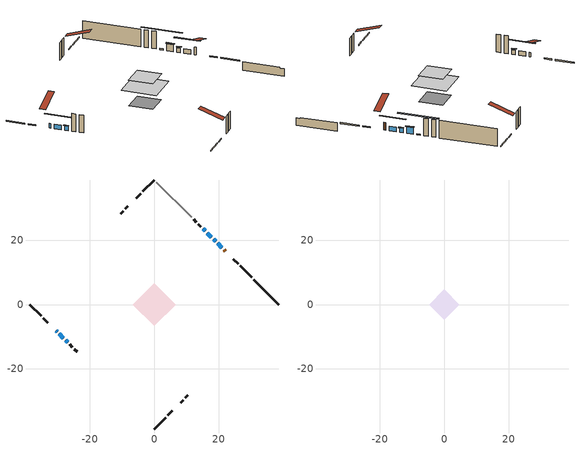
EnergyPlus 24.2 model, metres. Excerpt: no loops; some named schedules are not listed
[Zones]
conditioned space
 floor adiabatic (AdiabaticFloorConstruction): -6.64,0 0,6.64 6.64,0 0,-6.64 z3.05
 floor foundation (Slab1 construction): -4.48,0 0,4.48 4.48,0 0,-4.48 z-1.68
 wall outside (RimJoist1 construction): 0,-38.7 3.56,-35.15 / -38.7,0 -35.15,-3.56 / 0,38.7 -3.56,35.15 / 30.29,8.42 26.73,11.97 z0.61:0.91
 wall outside (RimJoist2 construction): 4.21,-34.49 5.67,-33.04 / -34.49,-4.21 -33.04,-5.67 / -4.21,34.49 -5.67,33.04 / 26.08,12.63 24.62,14.08 z0.61:0.91
 wall outside (AdiabaticWallConstruction 1): 22.1,16.6 21.69,17.02 z0.61:2.64
 wall outside (AdiabaticWallConstruction): -30.52,-8.19 -30.19,-8.51 / 21.03,17.67 19.74,18.97 / -29.54,-9.17 -28.24,-10.46 / 19.08,19.62 18.43,20.27 / -27.59,-11.12 -26.94,-11.76 z0.61:1.83; 17.78,20.93 16.48,22.22 z0.61:2.44; 15.83,22.87 15.18,23.52 z0.61:0.92
 wall outside (Wall1 construction): 8.19,-30.52 8.99,-29.72 / -26.28,-12.42 -25.48,-13.22 / -8.19,30.52 -8.99,29.72 / 14.52,24.18 13.72,24.98 z0.61:5.49
 wall outside (Wall2 construction): 9.64,-29.06 10.47,-28.24 / -24.83,-13.88 -24,-14.7 / -9.64,29.06 -10.47,28.24 / 13.07,25.64 12.24,26.46 z0.61:5.49
 wall foundation (FoundationWall1 construction): 30.94,7.76,-1.68 30.94,7.76,0.61 37.93,0.78,0.61 37.93,0.78,0.36 38.7,0,0.36 38.7,0,-1.68
 wall adiabatic (Wall3 construction): 11.59,27.12 0.66,38.05 z0.61:5.49
 window (WindowConstruction 5): -30.52,-8.19 -30.19,-8.51 z0.61:1.83
 window (WindowConstruction): 21.03,17.67 19.74,18.97 z0.61:1.83
 window (WindowConstruction 1): -29.54,-9.17 -28.24,-10.46 z0.61:1.83
 window (WindowConstruction 2): 19.08,19.62 18.43,20.27 z0.61:1.83
 window (WindowConstruction 3): 17.78,20.93 16.48,22.22 z0.61:2.44
 window (WindowConstruction 4): -27.59,-11.12 -26.94,-11.76 z0.61:1.83
 window (WindowConstruction 6): 15.83,22.88 15.18,23.52 z0.61:0.91
 door (Door): 22.1,16.6 21.69,17.02 z0.61:2.64
 ceiling adiabatic (AdiabaticFloorConstruction): 0,-6.64 6.64,0 0,6.64 -6.64,0 z3.05
attic - vented
 floor to conditioned space (Floor1 construction Reversed): -4.7,0 0,4.7 4.7,0 0,-4.7 z5.49
 roof outside (Roof1 construction): 7.53,-31.17,5.49 2.95,-26.6,7.64 1.75,-27.8,7.64 6.32,-32.38,5.49; -31.17,-7.53,5.49 -26.6,-2.95,7.64 -27.8,-1.75,7.64 -32.38,-6.32,5.49; -7.53,31.17,5.49 -2.95,26.6,7.64 -1.75,27.8,7.64 -6.32,32.38,5.49; 22.76,15.95,5.49 18.18,11.37,7.64 19.39,10.16,7.64 23.96,14.74,5.49
shading: 17.87,20.83 22.9,15.81 23.19,16.1 18.16,21.12 z4.47; -26.38,-12.33 -31.4,-7.3 -31.69,-7.59 -26.67,-12.62 z4.47; 18.29,20.41 19.22,19.48 19.51,19.77 18.58,20.7 z2.03; 16.34,22.36 17.92,20.78 18.21,21.07 16.63,22.65 z2.64; -26.8,-11.91 -27.73,-10.97 -28.02,-11.27 -27.09,-12.2 z2.03; 11.59,27.12 19.42,19.28 19.71,19.57 11.88,27.41 z6
[Building]
Building 1: Terrain=Suburbs
[Site:Location]
Toronto City Centre_ON: Latitude {deg}=43.63; Longitude {deg}=-79.39; Time Zone {hr}=-5; Elevation {m}=77; Keep Site Location Information=Yes
[Site:GroundTemperature:Shallow]
5.01852, 3.26908, 3.12898, 3.95918, 7.29196, 10.6092, 13.4851, 15.3069, 15.4617, 13.9799, 11.1774, 7.9619
[Site:WaterMainsTemperature]
Calculation Method=Schedule; Temperature Schedule=mains temperature schedule
[Material] Roughness=Rough; Thermal Absorptance=0.9
Name | Thickness {m} | Conductivity {W/m-K} | Density {kg/m3} | Specific Heat {J/kg-K} | Solar Absorptance | Visible Absorptance
asphalt or fiberglass shingles | 0.00635 | 0.162714 | 1121.4 | 1465.45 | 0.4 | 0.4
ceiling loosefill ins | 0.0846667 | 0.0480833 | 16.02 | 1046.75 | 0.7 | 0.7
ceiling stud and cavity | 0.1397 | 0.158042 | 65.682 | 1177.47 | 0.7 | 0.7
concrete 4.0 in. | 0.1016 | 1.803125 | 2242.8 | 837.4 | 0.7 | 0.7
concrete 8.0 in. | 0.2032 | 1.803125 | 2242.8 | 837.4 | 0.7 | 0.7
door material | 0.04445 | 0.053851 | 512.64 | 1214.23 | 0.7 | 0.7
floor covering | 0.0127 | 0.0433444 | 54.468 | 1339.84 | 0.6 | 0.6
floor rigid ins; wall rigid ins | 0.512978 | 0.029427 | 32.04 | 1214.23 | 0.7 | 0.7
floor stud and cavity | 0.1397 | 1.75129 | 37.0049 | 1207.88 | 0.7 | 0.7
furniture material conditioned space 1 | 0.1524 | 0.115458 | 640.8 | 1214.23 | 0.6 | 0.6
gypsum board | 0.0127 | 0.160291 | 801 | 837.4 | 0.6 | 0.6
osb sheathing 0.5 in. | 0.0127 | 0.115458 | 512.64 | 1214.23 | 0.7 | 0.7
osb sheathing 0.5 in. 1 | 0.0127 | 0.115458 | 512.64 | 1214.23 | 0.4 | 0.4
osb sheathing 0.75 in. | 0.01905 | 0.115458 | 512.64 | 1214.23 | 0.7 | 0.7
osb sheathing 2.0 in. | 0.0508 | 0.115458 | 512.64 | 1214.23 | 0.7 | 0.7
rim joist stud and cavity | 0.0508 | 0.0452492 | 125.044 | 1163.47 | 0.6 | 0.6
rim joist stud and cavity 1 | 0.0508 | 0.0449671 | 125.044 | 1163.47 | 0.6 | 0.6
wall stud and cavity | 0.1397 | 0.100429 | 139.0536 | 1170.24 | 0.7 | 0.7
wall stud and cavity 1 | 0.1397 | 0.118593 | 139.0536 | 1170.24 | 0.7 | 0.7
wall stud and cavity 2 | 0.1397 | 0.0898973 | 139.0536 | 1170.24 | 0.7 | 0.7
wall stud and cavity 3 | 0.0889 | 0.380278 | 52.3479 | 1209.89 | 0.7 | 0.7
wall stud and cavity 4 | 0.0889 | 0.391764 | 83.0341 | 1211.67 | 0.7 | 0.7
wood siding | 0.0254 | 0.102417 | 544.68 | 1172.36 | 0.4 | 0.4
wood siding 1; wood siding 2; wood siding 3 | 0.0254 | 0.102417 | 544.68 | 1172.36 | 0.7 | 0.7
[WindowMaterial:SimpleGlazingSystem]
Name | U-Factor {W/m2-K} | Solar Heat Gain Coefficient
WindowMaterial | 7.168475 | 0.74
WindowMaterial 1 | 3.838328 | 0.63
WindowMaterial 2 | 6.74774 | 0.74
WindowMaterial 3 | 8.10307 | 0.62
[Construction]
AdiabaticFloorConstruction: floor stud and cavity, floor rigid ins, osb sheathing 0.75 in., floor covering
AdiabaticWallConstruction: wood siding 2, wall rigid ins, wall stud and cavity 3, gypsum board
AdiabaticWallConstruction 1: wood siding 3, wall rigid ins, wall stud and cavity 3, gypsum board
Door: door material
Floor1 construction Reversed: gypsum board, ceiling stud and cavity, ceiling loosefill ins
FoundationWall1 construction: concrete 8.0 in.
furniture construction conditioned space 1: furniture material conditioned space 1
PartitionWallConstruction: gypsum board, wall stud and cavity 4, gypsum board
RimJoist1 construction: wood siding 1, osb sheathing 2.0 in., rim joist stud and cavity
RimJoist2 construction: wood siding 1, osb sheathing 2.0 in., rim joist stud and cavity 1
Roof1 construction: asphalt or fiberglass shingles
Slab1 construction: concrete 4.0 in.
Wall1 construction: wood siding, osb sheathing 0.5 in., wall stud and cavity, gypsum board
Wall2 construction: wood siding, osb sheathing 0.5 in., wall stud and cavity 1, gypsum board
Wall3 construction: osb sheathing 0.5 in. 1, wall stud and cavity 2, gypsum board
WindowConstruction; WindowConstruction 1; WindowConstruction 2; WindowConstruction 4: WindowMaterial
WindowConstruction 3: WindowMaterial 1
WindowConstruction 5: WindowMaterial 2
WindowConstruction 6: WindowMaterial 3
[Zone] Multiplier=1; Part of Total Floor Area=Yes
Name | Volume {m3}
attic - vented | 15.4508
conditioned space | 332.6
[Space]
Name | Zone | Volume {m3}
attic - vented 1 | attic - vented | 15.4508
conditioned space 1 | conditioned space | 332.6
[ZoneInfiltration:EffectiveLeakageArea]
infil attic - vented 1: Zone or Space=attic - vented 1; Schedule=Always On Discrete; Effective Air Leakage Area {cm2}=1858.11; Stack Coefficient=0.000149979; Wind Coefficient=8.27437e-06
[ZoneMixing]
whole house fan mix: Zone or Space=attic - vented; Schedule=Always On Continuous; Design Flow Rate Calculation Method=Flow/Zone; Design Flow Rate {m3/s}=0; Source Zone or Space=conditioned space
[SurfaceProperty:ExposedFoundationPerimeter]
Slab1: Exposed Perimeter Calculation Method=TotalExposedPerimeter; Total Exposed Perimeter {m}=10.973
[InternalMass] Zone or ZoneList=conditioned space; Space or SpaceList=conditioned space 1
Name | Construction | Surface Area {m2}
furniture mass conditioned space 1 | furniture construction conditioned space 1 | 51.3719
partition wall mass | PartitionWallConstruction | 128.43
[Lights]
interior lighting: Zone or ZoneList or Space or SpaceList=conditioned space 1; Schedule=interior lighting schedule; Design Level Calculation Method=LightingLevel; Lighting Level {W}=343.2; Return Air Fraction=0; Fraction Radiant=0.6; Fraction Visible=0.2; Fraction Replaceable=1
[People]
occupants: Zone or ZoneList or Space or SpaceList=conditioned space 1; Number of People Schedule=occupants schedule; Number of People Calculation Method=People; Number of People=3; Fraction Radiant=0.314171; Sensible Heat Fraction=0.56303; Activity Level Schedule=occupants activity schedule; Carbon Dioxide Generation Rate {m3/s-W}=0; Enable ASHRAE 55 Comfort Warnings=No; Mean Radiant Temperature Calculation Type=EnclosureAveraged
[ElectricEquipment] Zone or ZoneList or Space or SpaceList=conditioned space 1; Design Level Calculation Method=EquipmentLevel
Name | Schedule | Design Level {W} | Fraction Latent | Fraction Radiant | Fraction Lost
clothes dryer | clothes dryer schedule | 140.772 | 0.015 | 0.081 | 0.85
clothes washer | clothes washer schedule | 32.1985 | 0.03 | 0.162 | 0.7
cooking range | cooking range schedule | 208.969 | 0.08 | 0.432 | 0.2
dishwasher | dishwasher schedule | 66.8632 | 0.3 | 0.18 | 0.4
fridge | fridge schedule | 72.9452 | 0 | 0.6 | 0
mech vent bath fan 0 | mech vent bath fan 0 schedule | 50.2 | 0 | 0 | 1
mech vent house fan | mech vent house fan schedule | 0 | 0 | 0 | 1
mech vent house fan cfis | mech vent house fan cfis schedule | 0 | 0 | 0 | 0
misc plug loads | misc plug loads schedule | 494.7 | 0.045 | 0.513 | 0.1
whole house fan | Always On Discrete | 0 | 0 | 0 | 1
[OtherEquipment] Zone or ZoneList or Space or SpaceList=conditioned space 1; Design Level Calculation Method=EquipmentLevel
Name | Fuel Type | Schedule | Design Level {W} | Fraction Latent | Fraction Radiant | Fraction Lost
clothes dryer 1 | Electricity | clothes dryer schedule | 0 | 0.015 | 0.081 | 0.85
cooking range 1 | Electricity | cooking range schedule | 0 | 0.08 | 0.432 | 0.2
general water use latent | None | general water use schedule | 59.3978 | 1 | 0 | 0
general water use sensible | None | general water use schedule | -58.539 | 0 | 0.6 | 0
mech vent house fan latent load | None | Always On Discrete | 0 | 1 | 0 | 0
mech vent house fan sensible load | None | Always On Discrete | 0 | 0 | 0 | 0
water heater energy adjustment1 | NaturalGas | Always On Discrete | 0.01 | 0 | 0 | 1
[ZoneInfiltration:DesignFlowRate] Zone or ZoneList or Space or SpaceList=conditioned space 1; Schedule=Always On Discrete; Design Flow Rate Calculation Method=Flow/Zone; Design Flow Rate {m3/s}=0
infil flow; natural vent flow; whole house fan flow
[AvailabilityManager:Scheduled]
central ac and furnace airloop Availability Manager: Schedule=Always On Discrete
[Foundation:Kiva]
Foundation Kiva 1: Initial Indoor Air Temperature {C}=18; Wall Height Above Grade {m}=0.609996; Wall Depth Below Slab {m}=0.2032
[Foundation:Kiva:Settings]
Soil Conductivity {W/m-K}=0.849921; Soil Density {kg/m3}=1842.3; Soil Specific Heat {J/kg-K}=418.7; Ground Solar Absorptivity=0.9; Ground Thermal Absorptivity=0.9; Ground Surface Roughness {m}=0.03; Far-Field Width {m}=40; Deep-Ground Boundary Condition=ZeroFlux; Deep-Ground Depth {m}=40; Minimum Cell Dimension {m}=0.2; Maximum Cell Growth Coefficient=3; Simulation Timestep=Timestep
[Exterior:Lights]
exterior lighting: Schedule=exterior lighting schedule; Design Level {W}=75.6
[EnergyManagementSystem:GlobalVariable]
central_ac_and_furnace_airloop_Fan_RTF
infil_program_Qfan
infil_program_Qinf
natural_vent_program_Qnv
natural_vent_program_Qwhf
[EnergyManagementSystem:Sensor]
Name | Output:Variable or Output:Meter Index Key | Output:Variable or Output:Meter
airflow_gain | infil flow | Infiltration Sensible Heat Gain Energy
airflow_gain_1 | natural vent flow | Infiltration Sensible Heat Gain Energy
airflow_gain_2 | whole house fan flow | Infiltration Sensible Heat Gain Energy
airflow_loss | infil flow | Infiltration Sensible Heat Loss Energy
airflow_loss_1 | natural vent flow | Infiltration Sensible Heat Loss Energy
airflow_loss_2 | whole house fan flow | Infiltration Sensible Heat Loss Energy
clg_load_cond |  | Cooling:EnergyTransfer:Zone:CONDITIONED SPACE
clg_sp_s; clg_sp_s_1 | cooling setpoint | Schedule Value
clothes_dryer_exhaust_0_sch_s | clothes dryer exhaust 0 schedule | Schedule Value
cool_season | cooling season schedule | Schedule Value
htg_load_cond |  | Heating:EnergyTransfer:Zone:CONDITIONED SPACE
htg_sp_s; htg_sp_s_1 | heating setpoint | Schedule Value
ig_ee_conv | clothes dryer | Electric Equipment Convective Heating Energy
ig_ee_conv_2 | cooking range | Electric Equipment Convective Heating Energy
ig_ee_conv_4 | fridge | Electric Equipment Convective Heating Energy
ig_ee_conv_5 | misc plug loads | Electric Equipment Convective Heating Energy
ig_ee_conv_6 | whole house fan | Electric Equipment Convective Heating Energy
ig_ee_rad | clothes dryer | Electric Equipment Radiant Heating Energy
ig_ee_rad_2 | cooking range | Electric Equipment Radiant Heating Energy
ig_ee_rad_4 | fridge | Electric Equipment Radiant Heating Energy
ig_ee_rad_5 | misc plug loads | Electric Equipment Radiant Heating Energy
ig_ee_rad_6 | whole house fan | Electric Equipment Radiant Heating Energy
ig_lgt_conv | interior lighting | Lights Convective Heating Energy
ig_lgt_rad | interior lighting | Lights Radiant Heating Energy
ig_lgt_vis | interior lighting | Lights Visible Radiation Heating Energy
ig_oe_conv | clothes dryer 1 | Other Equipment Convective Heating Energy
ig_oe_conv_1 | cooking range 1 | Other Equipment Convective Heating Energy
ig_oe_conv_2 | general water use latent | Other Equipment Convective Heating Energy
ig_oe_conv_3 | general water use sensible | Other Equipment Convective Heating Energy
ig_oe_conv_4 | water heater energy adjustment1 | Other Equipment Convective Heating Energy
ig_oe_rad | clothes dryer 1 | Other Equipment Radiant Heating Energy
ig_oe_rad_1 | cooking range 1 | Other Equipment Radiant Heating Energy
ig_oe_rad_2 | general water use latent | Other Equipment Radiant Heating Energy
ig_oe_rad_3 | general water use sensible | Other Equipment Radiant Heating Energy
ig_oe_rad_4 | water heater energy adjustment1 | Other Equipment Radiant Heating Energy
ig_ppl_conv | occupants | People Convective Heating Energy
ig_ppl_rad | occupants | People Radiant Heating Energy
im_conv | furniture mass conditioned space 1 | Surface Inside Face Convection Heat Gain Energy
im_conv_1 | partition wall mass | Surface Inside Face Convection Heat Gain Energy
im_ig | furniture mass conditioned space 1 | Surface Inside Face Internal Gains Radiation Heat Gain Energy
im_ig_1 | partition wall mass | Surface Inside Face Internal Gains Radiation Heat Gain Energy
im_lgt | furniture mass conditioned space 1 | Surface Inside Face Lights Radiation Heat Gain Energy
im_lgt_1 | partition wall mass | Surface Inside Face Lights Radiation Heat Gain Energy
im_sol | furniture mass conditioned space 1 | Surface Inside Face Solar Radiation Heat Gain Energy
im_sol_1 | partition wall mass | Surface Inside Face Solar Radiation Heat Gain Energy
im_surf | furniture mass conditioned space 1 | Surface Inside Face Net Surface Thermal Radiation Heat Gain Energy
im_surf_1 | partition wall mass | Surface Inside Face Net Surface Thermal Radiation Heat Gain Energy
mech_vent_bath_fan_0_sch_s | mech vent bath fan 0 schedule | Schedule Value
mv_conv | mech vent bath fan 0 | Electric Equipment Convective Heating Energy
mv_conv_1 | mech vent house fan | Electric Equipment Convective Heating Energy
mv_conv_2 | mech vent house fan cfis | Electric Equipment Convective Heating Energy
mv_conv_3 | mech vent house fan latent load | Other Equipment Convective Heating Energy
mv_conv_4 | mech vent house fan sensible load | Other Equipment Convective Heating Energy
mv_rad | mech vent bath fan 0 | Electric Equipment Radiant Heating Energy
mv_rad_1 | mech vent house fan | Electric Equipment Radiant Heating Energy
mv_rad_2 | mech vent house fan cfis | Electric Equipment Radiant Heating Energy
mv_rad_3 | mech vent house fan latent load | Other Equipment Radiant Heating Energy
mv_rad_4 | mech vent house fan sensible load | Other Equipment Radiant Heating Energy
natural_vent_s | natural vent schedule | Schedule Value
out_pb_s |  | Site Outdoor Air Barometric Pressure
out_wt_s |  | Site Outdoor Air Humidity Ratio
site_vw_s |  | Site Wind Speed
ss_back_out | Window1 | Surface Window Shortwave from Zone Back Out Window Heat Transfer Rate
ss_back_out_1 | Window2 | Surface Window Shortwave from Zone Back Out Window Heat Transfer Rate
ss_back_out_2 | Window4 | Surface Window Shortwave from Zone Back Out Window Heat Transfer Rate
ss_back_out_3 | Window6 | Surface Window Shortwave from Zone Back Out Window Heat Transfer Rate
ss_back_out_4 | Window7 | Surface Window Shortwave from Zone Back Out Window Heat Transfer Rate
ss_back_out_5 | Window8 | Surface Window Shortwave from Zone Back Out Window Heat Transfer Rate
ss_back_out_6 | Window9 | Surface Window Shortwave from Zone Back Out Window Heat Transfer Rate
ss_conv | Door1 | Surface Inside Face Convection Heat Gain Energy
ss_conv_1 | Window1 | Surface Inside Face Convection Heat Gain Energy
ss_conv_2 | Window2 | Surface Inside Face Convection Heat Gain Energy
ss_conv_3 | Window4 | Surface Inside Face Convection Heat Gain Energy
ss_conv_4 | Window6 | Surface Inside Face Convection Heat Gain Energy
ss_conv_5 | Window7 | Surface Inside Face Convection Heat Gain Energy
ss_conv_6 | Window8 | Surface Inside Face Convection Heat Gain Energy
ss_conv_7 | Window9 | Surface Inside Face Convection Heat Gain Energy
ss_ig | Door1 | Surface Inside Face Internal Gains Radiation Heat Gain Energy
ss_ig_1 | Window1 | Surface Inside Face Internal Gains Radiation Heat Gain Energy
ss_ig_2 | Window2 | Surface Inside Face Internal Gains Radiation Heat Gain Energy
ss_ig_3 | Window4 | Surface Inside Face Internal Gains Radiation Heat Gain Energy
ss_ig_4 | Window6 | Surface Inside Face Internal Gains Radiation Heat Gain Energy
ss_ig_5 | Window7 | Surface Inside Face Internal Gains Radiation Heat Gain Energy
ss_ig_6 | Window8 | Surface Inside Face Internal Gains Radiation Heat Gain Energy
ss_ig_7 | Window9 | Surface Inside Face Internal Gains Radiation Heat Gain Energy
ss_lgt | Door1 | Surface Inside Face Lights Radiation Heat Gain Energy
ss_sol | Door1 | Surface Inside Face Solar Radiation Heat Gain Energy
ss_surf | Door1 | Surface Inside Face Net Surface Thermal Radiation Heat Gain Energy
ss_surf_1 | Window1 | Surface Inside Face Net Surface Thermal Radiation Heat Gain Energy
ss_surf_2 | Window2 | Surface Inside Face Net Surface Thermal Radiation Heat Gain Energy
ss_surf_3 | Window4 | Surface Inside Face Net Surface Thermal Radiation Heat Gain Energy
ss_surf_4 | Window6 | Surface Inside Face Net Surface Thermal Radiation Heat Gain Energy
ss_surf_5 | Window7 | Surface Inside Face Net Surface Thermal Radiation Heat Gain Energy
ss_surf_6 | Window8 | Surface Inside Face Net Surface Thermal Radiation Heat Gain Energy
ss_surf_7 | Window9 | Surface Inside Face Net Surface Thermal Radiation Heat Gain Energy
ss_trans_in | Window1 | Surface Window Transmitted Solar Radiation Rate
ss_trans_in_1 | Window2 | Surface Window Transmitted Solar Radiation Rate
ss_trans_in_2 | Window4 | Surface Window Transmitted Solar Radiation Rate
ss_trans_in_3 | Window6 | Surface Window Transmitted Solar Radiation Rate
ss_trans_in_4 | Window7 | Surface Window Transmitted Solar Radiation Rate
ss_trans_in_5 | Window8 | Surface Window Transmitted Solar Radiation Rate
ss_trans_in_6 | Window9 | Surface Window Transmitted Solar Radiation Rate
ss_trans_out | Window1 | Surface Inside Face Initial Transmitted Diffuse Transmitted Out Window Solar Radiation Rate
ss_trans_out_1 | Window2 | Surface Inside Face Initial Transmitted Diffuse Transmitted Out Window Solar Radiation Rate
ss_trans_out_2 | Window4 | Surface Inside Face Initial Transmitted Diffuse Transmitted Out Window Solar Radiation Rate
ss_trans_out_3 | Window6 | Surface Inside Face Initial Transmitted Diffuse Transmitted Out Window Solar Radiation Rate
ss_trans_out_4 | Window7 | Surface Inside Face Initial Transmitted Diffuse Transmitted Out Window Solar Radiation Rate
ss_trans_out_5 | Window8 | Surface Inside Face Initial Transmitted Diffuse Transmitted Out Window Solar Radiation Rate
ss_trans_out_6 | Window9 | Surface Inside Face Initial Transmitted Diffuse Transmitted Out Window Solar Radiation Rate
s_conv | Floor1 | Surface Inside Face Convection Heat Gain Energy
s_conv_1 | FoundationWall1 | Surface Inside Face Convection Heat Gain Energy
s_conv_10 | RimJoist2:315 | Surface Inside Face Convection Heat Gain Energy
s_conv_11 | RimJoist2:45 | Surface Inside Face Convection Heat Gain Energy
s_conv_12 | Slab1 | Surface Inside Face Convection Heat Gain Energy
s_conv_13 | Wall1:135 | Surface Inside Face Convection Heat Gain Energy
s_conv_14 | Wall1:225 | Surface Inside Face Convection Heat Gain Energy
s_conv_15 | Wall1:315 | Surface Inside Face Convection Heat Gain Energy
s_conv_16 | Wall1:45 | Surface Inside Face Convection Heat Gain Energy
s_conv_17 | Wall2:135 | Surface Inside Face Convection Heat Gain Energy
s_conv_18 | Wall2:225 | Surface Inside Face Convection Heat Gain Energy
s_conv_19 | Wall2:315 | Surface Inside Face Convection Heat Gain Energy
s_conv_2 | inferred conditioned ceiling | Surface Inside Face Convection Heat Gain Energy
s_conv_20 | Wall2:45 | Surface Inside Face Convection Heat Gain Energy
s_conv_21 | Wall3 | Surface Inside Face Convection Heat Gain Energy
s_conv_3 | inferred conditioned floor | Surface Inside Face Convection Heat Gain Energy
s_conv_4 | RimJoist1:135 | Surface Inside Face Convection Heat Gain Energy
s_conv_5 | RimJoist1:225 | Surface Inside Face Convection Heat Gain Energy
s_conv_6 | RimJoist1:315 | Surface Inside Face Convection Heat Gain Energy
s_conv_7 | RimJoist1:45 | Surface Inside Face Convection Heat Gain Energy
s_conv_8 | RimJoist2:135 | Surface Inside Face Convection Heat Gain Energy
s_conv_9 | RimJoist2:225 | Surface Inside Face Convection Heat Gain Energy
s_ig | Floor1 | Surface Inside Face Internal Gains Radiation Heat Gain Energy
s_ig_1 | FoundationWall1 | Surface Inside Face Internal Gains Radiation Heat Gain Energy
s_ig_10 | RimJoist2:315 | Surface Inside Face Internal Gains Radiation Heat Gain Energy
s_ig_11 | RimJoist2:45 | Surface Inside Face Internal Gains Radiation Heat Gain Energy
s_ig_12 | Slab1 | Surface Inside Face Internal Gains Radiation Heat Gain Energy
s_ig_13 | Wall1:135 | Surface Inside Face Internal Gains Radiation Heat Gain Energy
s_ig_14 | Wall1:225 | Surface Inside Face Internal Gains Radiation Heat Gain Energy
s_ig_15 | Wall1:315 | Surface Inside Face Internal Gains Radiation Heat Gain Energy
s_ig_16 | Wall1:45 | Surface Inside Face Internal Gains Radiation Heat Gain Energy
s_ig_17 | Wall2:135 | Surface Inside Face Internal Gains Radiation Heat Gain Energy
s_ig_18 | Wall2:225 | Surface Inside Face Internal Gains Radiation Heat Gain Energy
s_ig_19 | Wall2:315 | Surface Inside Face Internal Gains Radiation Heat Gain Energy
s_ig_2 | inferred conditioned ceiling | Surface Inside Face Internal Gains Radiation Heat Gain Energy
s_ig_20 | Wall2:45 | Surface Inside Face Internal Gains Radiation Heat Gain Energy
s_ig_21 | Wall3 | Surface Inside Face Internal Gains Radiation Heat Gain Energy
s_ig_3 | inferred conditioned floor | Surface Inside Face Internal Gains Radiation Heat Gain Energy
s_ig_4 | RimJoist1:135 | Surface Inside Face Internal Gains Radiation Heat Gain Energy
s_ig_5 | RimJoist1:225 | Surface Inside Face Internal Gains Radiation Heat Gain Energy
s_ig_6 | RimJoist1:315 | Surface Inside Face Internal Gains Radiation Heat Gain Energy
s_ig_7 | RimJoist1:45 | Surface Inside Face Internal Gains Radiation Heat Gain Energy
s_ig_8 | RimJoist2:135 | Surface Inside Face Internal Gains Radiation Heat Gain Energy
s_ig_9 | RimJoist2:225 | Surface Inside Face Internal Gains Radiation Heat Gain Energy
s_lgt | Floor1 | Surface Inside Face Lights Radiation Heat Gain Energy
s_lgt_1 | FoundationWall1 | Surface Inside Face Lights Radiation Heat Gain Energy
s_lgt_10 | RimJoist2:315 | Surface Inside Face Lights Radiation Heat Gain Energy
s_lgt_11 | RimJoist2:45 | Surface Inside Face Lights Radiation Heat Gain Energy
s_lgt_12 | Slab1 | Surface Inside Face Lights Radiation Heat Gain Energy
s_lgt_13 | Wall1:135 | Surface Inside Face Lights Radiation Heat Gain Energy
s_lgt_14 | Wall1:225 | Surface Inside Face Lights Radiation Heat Gain Energy
s_lgt_15 | Wall1:315 | Surface Inside Face Lights Radiation Heat Gain Energy
s_lgt_16 | Wall1:45 | Surface Inside Face Lights Radiation Heat Gain Energy
s_lgt_17 | Wall2:135 | Surface Inside Face Lights Radiation Heat Gain Energy
s_lgt_18 | Wall2:225 | Surface Inside Face Lights Radiation Heat Gain Energy
s_lgt_19 | Wall2:315 | Surface Inside Face Lights Radiation Heat Gain Energy
s_lgt_2 | inferred conditioned ceiling | Surface Inside Face Lights Radiation Heat Gain Energy
s_lgt_20 | Wall2:45 | Surface Inside Face Lights Radiation Heat Gain Energy
s_lgt_21 | Wall3 | Surface Inside Face Lights Radiation Heat Gain Energy
s_lgt_3 | inferred conditioned floor | Surface Inside Face Lights Radiation Heat Gain Energy
s_lgt_4 | RimJoist1:135 | Surface Inside Face Lights Radiation Heat Gain Energy
s_lgt_5 | RimJoist1:225 | Surface Inside Face Lights Radiation Heat Gain Energy
s_lgt_6 | RimJoist1:315 | Surface Inside Face Lights Radiation Heat Gain Energy
s_lgt_7 | RimJoist1:45 | Surface Inside Face Lights Radiation Heat Gain Energy
s_lgt_8 | RimJoist2:135 | Surface Inside Face Lights Radiation Heat Gain Energy
s_lgt_9 | RimJoist2:225 | Surface Inside Face Lights Radiation Heat Gain Energy
s_sol | Floor1 | Surface Inside Face Solar Radiation Heat Gain Energy
s_sol_1 | FoundationWall1 | Surface Inside Face Solar Radiation Heat Gain Energy
s_sol_10 | RimJoist2:315 | Surface Inside Face Solar Radiation Heat Gain Energy
s_sol_11 | RimJoist2:45 | Surface Inside Face Solar Radiation Heat Gain Energy
s_sol_12 | Slab1 | Surface Inside Face Solar Radiation Heat Gain Energy
s_sol_13 | Wall1:135 | Surface Inside Face Solar Radiation Heat Gain Energy
s_sol_14 | Wall1:225 | Surface Inside Face Solar Radiation Heat Gain Energy
s_sol_15 | Wall1:315 | Surface Inside Face Solar Radiation Heat Gain Energy
s_sol_16 | Wall1:45 | Surface Inside Face Solar Radiation Heat Gain Energy
